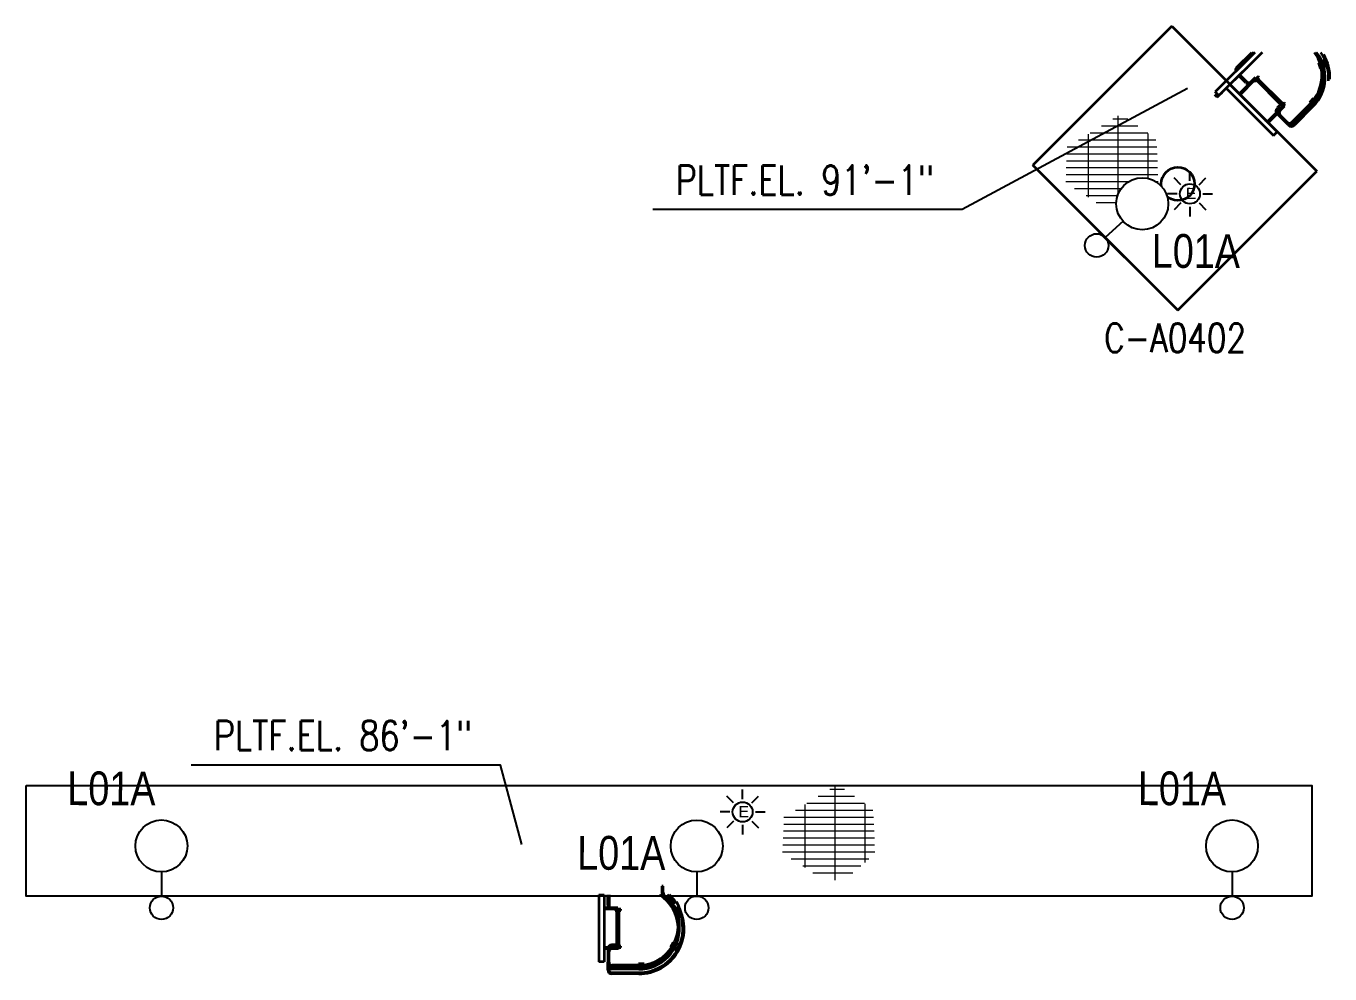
# Model space of a CAD drawing. Header units: inches. Extents: x 3135 to 9031, y -914 to 4011.
# Drawn here: x 3788 to 4373, y 1501 to 1926 of the extents above; entities that cross this region are included whole.
import ezdxf
from ezdxf.enums import TextEntityAlignment as Align

# ---------------------------------------------------------------- set-up
doc = ezdxf.new("R2010")
doc.units = ezdxf.units.IN
doc.header["$MEASUREMENT"] = 0
doc.linetypes.add('DASHDOT2', pattern=[12.700025, 6.350013, -3.175006, 0, -3.175006])
for name, color, linetype in [('Default', 7, 'Continuous'), ('E-LIGHTING', 41, 'Continuous'), ('TF_P_Equipment', 7, 'Continuous'), ('TF_P_Ladder', 7, 'Continuous'), ('TF_P_Plaform', 7, 'Continuous'), ('TF_P_Steel', 7, 'Continuous'), ('TF_S_GRATING', 7, 'Continuous')]:
    doc.layers.add(name, color=color, linetype=linetype)
doc.styles.add('Arial', font='arial.ttf')
doc.styles.add('ROMANS', font='romans.shx')

# ---------------------------------------------------------------- blocks, each defined once
blk = doc.blocks.new('*U34')
at = {"color": 3}
for points in [[(-10.31, -41.85), (-14.65, -41.85)], [(-8.62, -45.93), (-11.69, -48.99)], [(-0.47, -45.93), (2.59, -48.99)], [(1.21, -41.85), (5.55, -41.85)], [(-4.55, -47.61), (-4.55, -51.95)]]:
    blk.add_lwpolyline(points, dxfattribs=at)
at = {"color": 4, "linetype": 'ByBlock', "lineweight": -2}
blk.add_circle((-27.71, -0.02), 5.26, dxfattribs=at)
at = {"color": 3}
blk.add_circle((-4.55, -41.85), 4.47, dxfattribs=at)
at = {"color": 4, "insert": (-1.85, -40.02), "char_height": 5.03, "attachment_point": 1, "rotation": 269.77523, "style": 'Arial'}
blk.add_mtext_dynamic_manual_height_columns('E', width=62.9163, gutter_width=0.0684, heights=[0], dxfattribs=at)
at = {"color": 8}
blk.add_wipeout([(-1.14, -29.06), (-0.62, -28.55), (-0.12, -28.01), (0.33, -27.43), (0.75, -26.83), (1.13, -26.21), (1.47, -25.56), (1.77, -24.89), (2.03, -24.21), (2.24, -23.51), (2.41, -22.79), (2.54, -22.07), (2.61, -21.34), (2.65, -20.61), (2.63, -19.88), (2.57, -19.15), (2.47, -18.43), (2.32, -17.71), (2.12, -17), (1.88, -16.31), (1.6, -15.64), (1.28, -14.98), (0.91, -14.35), (0.51, -13.73), (0.07, -13.15), (-0.41, -12.6), (-0.92, -12.07), (-1.46, -11.58), (-2.03, -11.12), (-2.63, -10.7), (-3.26, -10.32), (-3.91, -9.98), (-4.58, -9.68), (-5.26, -9.43), (-5.96, -9.21), (-6.67, -9.04), (-7.39, -8.92), (-8.12, -8.84), (-8.85, -8.81), (-9.59, -8.82), (-10.32, -8.88), (-11.04, -8.99), (-11.76, -9.14), (-12.46, -9.33), (-13.15, -9.57), (-13.83, -9.85), (-14.49, -10.18), (-15.12, -10.54), (-15.73, -10.94), (-16.32, -11.39), (-16.87, -11.86), (-17.4, -12.37), (-17.89, -12.92), (-18.34, -13.49), (-18.76, -14.09), (-19.14, -14.71), (-19.48, -15.36), (-19.78, -16.03), (-20.04, -16.72), (-20.25, -17.42), (-20.42, -18.13), (-20.55, -18.85), (-20.63, -19.58), (-20.66, -20.31), (-20.64, -21.04), (-20.59, -21.77), (-20.48, -22.5), (-20.33, -23.21), (-20.13, -23.92), (-19.9, -24.61), (-19.61, -25.29), (-19.29, -25.94), (-18.93, -26.58), (-18.52, -27.19), (-18.08, -27.77), (-17.6, -28.33), (-17.09, -28.85), (-16.55, -29.34), (-15.98, -29.8), (-15.38, -30.22), (-14.75, -30.6), (-14.1, -30.94), (-13.44, -31.24), (-12.75, -31.5), (-12.05, -31.71), (-11.34, -31.88), (-10.62, -32), (-9.89, -32.08), (-9.16, -32.11), (-8.43, -32.1), (-7.7, -32.04), (-6.97, -31.94), (-6.25, -31.79), (-5.55, -31.59), (-4.86, -31.35), (-4.18, -31.07), (-3.52, -30.75), (-2.89, -30.38), (-2.28, -29.98), (-1.69, -29.54)], dxfattribs=at)
at = {"color": 4, "linetype": 'ByBlock', "lineweight": -2}
blk.add_line((-16.87, -11.86), (-24.16, -3.9), dxfattribs=at)
at = {"color": 3}
for points in [[(-8.62, -37.78), (-11.69, -34.71)], [(-4.55, -36.09), (-4.55, -31.75)], [(-0.47, -37.78), (2.59, -34.71)]]:
    blk.add_lwpolyline(points, dxfattribs=at)
at = {"color": 4, "linetype": 'ByBlock', "lineweight": -2}
blk.add_circle((-9.01, -20.46), 11.65, dxfattribs=at)
at = {"color": 4, "insert": (-22.54, -24.77), "char_height": 15.1528, "attachment_point": 1, "rotation": 269.77523, "style": 'Arial'}
blk.add_mtext_dynamic_manual_height_columns('{\\W0.8;L01A}', width=189.5784, gutter_width=0.206, heights=[0], dxfattribs=at)
blk = doc.blocks.new('TF_P_ELP_GRATING', base_point=(2.1455, 13.2304))
at = {"layer": 'TF_S_GRATING', "color": 8, "linetype": 'Continuous', "lineweight": 18}
for p, q in [((2.19, 13.5229), (2.19, 12.8661)), ((1.98, 13.4353), (1.98, 12.994)), ((2.3132, 13.4742), (2.0338, 13.4742)), ((2.4264, 13.3767), (1.8824, 13.3767)), ((2.3698, 13.4254), (1.9637, 13.4254)), ((2.4, 13.3994), (2.4, 12.9898)), ((2.4686, 13.3279), (1.8216, 13.3279)), ((2.4669, 13.2792), (1.8237, 13.2792)), ((2.4652, 13.2304), (1.8258, 13.2304)), ((2.4635, 13.1817), (1.8278, 13.1817)), ((2.4618, 13.1329), (1.8299, 13.1329)), ((2.46, 13.0842), (1.832, 13.0842)), ((2.4533, 13.0354), (1.912, 13.0354)), ((2.3956, 12.9867), (1.9921, 12.9867)), ((2.3259, 12.9379), (2.0721, 12.9379)), ((2.2561, 12.8892), (2.1521, 12.8892))]:
    blk.add_line(p, q, dxfattribs=at)
blk = doc.blocks.new('*U43')
at = {"color": 4, "linetype": 'ByBlock', "lineweight": -2}
blk.add_circle((0, 0), 112, dxfattribs=at)
at = {"color": 4, "insert": (1309, 901), "char_height": 324, "attachment_point": 1, "rotation": 269.7413, "style": 'Arial'}
blk.add_mtext_dynamic_manual_height_columns('{\\W0.8;L01A}', width=4053.6, gutter_width=4.41, heights=[0], dxfattribs=at)
at = {"color": 8}
blk.add_wipeout([(842, 0), (841, 16), (840, 31), (837, 47), (834, 62), (829, 77), (824, 92), (818, 106), (811, 120), (803, 134), (794, 146), (784, 159), (774, 171), (763, 182), (751, 192), (739, 202), (726, 210), (713, 218), (699, 225), (684, 232), (670, 237), (654, 241), (639, 245), (624, 247), (608, 249), (593, 249), (577, 249), (561, 247), (546, 245), (531, 241), (515, 237), (501, 232), (486, 225), (472, 218), (459, 210), (446, 202), (434, 192), (422, 182), (411, 171), (401, 159), (391, 146), (382, 134), (374, 120), (367, 106), (361, 92), (356, 77), (351, 62), (348, 47), (345, 31), (344, 16), (343, 0), (344, -16), (345, -31), (348, -47), (351, -62), (356, -77), (361, -92), (367, -106), (374, -120), (382, -134), (391, -146), (401, -159), (411, -171), (422, -182), (434, -192), (446, -202), (459, -210), (472, -218), (486, -225), (501, -232), (515, -237), (531, -241), (546, -245), (561, -247), (577, -249), (593, -249), (608, -249), (624, -247), (639, -245), (654, -241), (670, -237), (684, -232), (699, -225), (713, -218), (726, -210), (739, -202), (751, -192), (763, -182), (774, -171), (784, -159), (794, -146), (803, -134), (811, -120), (818, -106), (824, -92), (829, -77), (834, -62), (837, -47), (840, -31), (841, -16)], dxfattribs=at)
at = {"color": 4, "linetype": 'ByBlock', "lineweight": -2}
blk.add_line((343, 0), (112, 0), dxfattribs=at)
blk.add_circle((593, 0), 249, dxfattribs=at)
blk = doc.blocks.new('*U45')
at = {"color": 3}
for points in [[(-70.72, 26.23), (-70.72, 30.57)], [(-74.79, 24.54), (-77.86, 27.6)], [(-66.64, 24.55), (-63.58, 27.62)], [(-76.47, 20.46), (-80.81, 20.45)], [(-64.95, 20.48), (-60.61, 20.49)], [(-74.78, 16.39), (-77.84, 13.32)], [(-70.7, 14.71), (-70.69, 10.37)]]:
    blk.add_lwpolyline(points, dxfattribs=at)
blk.add_circle((-70.71, 20.47), 4.47, dxfattribs=at)
at = {"color": 4, "linetype": 'ByBlock', "lineweight": -2}
blk.add_circle((-27.71, -0.02), 5.26, dxfattribs=at)
at = {"color": 4, "insert": (-73.41, 18.64), "char_height": 5.03, "attachment_point": 1, "rotation": 89.86226, "style": 'Arial'}
blk.add_mtext_dynamic_manual_height_columns('E', width=62.9163, gutter_width=0.0684, heights=[0], dxfattribs=at)
at = {"color": 8}
blk.add_wipeout([(-67.07, -0.1), (-67.05, -0.83), (-66.98, -1.56), (-66.86, -2.28), (-66.7, -3), (-66.5, -3.7), (-66.25, -4.39), (-65.95, -5.06), (-65.62, -5.71), (-65.25, -6.34), (-64.83, -6.94), (-64.38, -7.52), (-63.9, -8.07), (-63.38, -8.59), (-62.83, -9.07), (-62.25, -9.52), (-61.64, -9.93), (-61.01, -10.3), (-60.36, -10.63), (-59.69, -10.92), (-59, -11.17), (-58.29, -11.37), (-57.58, -11.53), (-56.86, -11.64), (-56.13, -11.71), (-55.4, -11.73), (-54.66, -11.7), (-53.93, -11.63), (-53.21, -11.52), (-52.5, -11.36), (-51.8, -11.15), (-51.11, -10.9), (-50.44, -10.61), (-49.78, -10.28), (-49.15, -9.9), (-48.55, -9.49), (-47.97, -9.04), (-47.42, -8.55), (-46.91, -8.03), (-46.42, -7.48), (-45.98, -6.9), (-45.57, -6.3), (-45.2, -5.67), (-44.86, -5.01), (-44.58, -4.34), (-44.33, -3.65), (-44.13, -2.95), (-43.97, -2.23), (-43.86, -1.51), (-43.79, -0.78), (-43.77, -0.05), (-43.79, 0.68), (-43.86, 1.41), (-43.98, 2.13), (-44.14, 2.85), (-44.34, 3.55), (-44.59, 4.24), (-44.89, 4.91), (-45.22, 5.56), (-45.59, 6.19), (-46.01, 6.79), (-46.46, 7.37), (-46.94, 7.92), (-47.46, 8.44), (-48.01, 8.92), (-48.59, 9.37), (-49.2, 9.78), (-49.83, 10.15), (-50.48, 10.48), (-51.15, 10.77), (-51.84, 11.02), (-52.55, 11.22), (-53.26, 11.38), (-53.98, 11.49), (-54.71, 11.56), (-55.44, 11.58), (-56.18, 11.55), (-56.9, 11.48), (-57.63, 11.37), (-58.34, 11.21), (-59.04, 11), (-59.73, 10.75), (-60.4, 10.46), (-61.06, 10.13), (-61.69, 9.75), (-62.29, 9.34), (-62.87, 8.89), (-63.42, 8.4), (-63.93, 7.88), (-64.41, 7.33), (-64.86, 6.76), (-65.27, 6.15), (-65.64, 5.52), (-65.97, 4.86), (-66.26, 4.19), (-66.51, 3.5), (-66.71, 2.8), (-66.87, 2.08), (-66.98, 1.36), (-67.05, 0.63)], dxfattribs=at)
at = {"color": 4, "linetype": 'ByBlock', "lineweight": -2}
blk.add_line((-43.77, -0.05), (-32.97, -0.03), dxfattribs=at)
at = {"color": 3}
blk.add_lwpolyline([(-66.63, 16.4), (-63.56, 13.34)], dxfattribs=at)
at = {"color": 4, "linetype": 'ByBlock', "lineweight": -2}
blk.add_circle((-55.42, -0.07), 11.65, dxfattribs=at)
at = {"color": 4, "insert": (-59.9, -53.64), "char_height": 15.1528, "attachment_point": 1, "rotation": 89.86226, "style": 'Arial'}
blk.add_mtext_dynamic_manual_height_columns('{\\W0.8;L01A}', width=189.5784, gutter_width=0.206, heights=[0], dxfattribs=at)

msp = doc.modelspace()

# ---------------------------------------------------------------- linework, layer by layer
at = {"color": 8}
msp.add_lwpolyline([(3788.01, 1585.2), (4364.52, 1585.2), (4364.52, 1535.58), (3788.01, 1535.58)], close=True, dxfattribs=at)
at = {"layer": 'TF_P_Equipment', "color": 8, "linetype": 'Continuous', "lineweight": 35}
for p, q in [((4254.43, 1848.23), (4254.43, 1848.32)), ((4254.43, 1848.23), (4254.43, 1848.32)), ((4255.05, 1847.69), (4255.05, 1847.6)), ((4255.05, 1847.69), (4255.05, 1847.6))]:
    msp.add_line(p, q, dxfattribs=at)
msp.add_circle((4304.43, 1854.9), 7.48, dxfattribs=at)
at = {"layer": 'TF_P_Ladder', "color": 8, "linetype": 'Continuous', "lineweight": 35}
for p, q in [((4330.76, 1907.12), (4337.54, 1913.9)), ((4338.39, 1913.9), (4331.19, 1906.7)), ((4337.51, 1913.9), (4337.56, 1913.85)), ((4337.56, 1913.85), (4337.6, 1913.9)), ((4367.53, 1909.15), (4367.54, 1909.15)), ((4367.54, 1909.15), (4367.53, 1909.15)), ((4367.53, 1909.15), (4367.81, 1908.11)), ((4367.54, 1909.15), (4367.98, 1909.37)), ((4368.12, 1909.3), (4367.54, 1909.15)), ((4367.54, 1909.15), (4368.18, 1906.73)), ((4368.01, 1909.28), (4367.86, 1909.23)), ((4368.76, 1906.89), (4368.12, 1909.3)), ((4368.18, 1906.73), (4368.76, 1906.89)), ((4368.19, 1906.73), (4368.44, 1906.8)), ((4368.19, 1906.73), (4368.19, 1906.73)), ((4369.01, 1909.87), (4369.62, 1910.17)), ((4369.06, 1909.77), (4370.2, 1910.33)), ((4369.28, 1907.14), (4369.31, 1907.16)), ((4370.2, 1910.33), (4369.62, 1910.17)), ((4369.86, 1907.43), (4370.85, 1907.91)), ((4370.85, 1907.91), (4370.2, 1910.33)), ((4334.94, 1900.26), (4331.75, 1903.44)), ((4339.11, 1902.6), (4331.86, 1895.35)), ((4332.18, 1903.87), (4335.36, 1900.69)), ((4338.65, 1901.29), (4332.29, 1894.92)), ((4340.42, 1903.05), (4338.65, 1901.29)), ((4338.65, 1901.29), (4339.07, 1900.86)), ((4339.05, 1901.97), (4339.14, 1902.06)), ((4339.07, 1900.86), (4340.84, 1902.63)), ((4339.11, 1902.6), (4339.39, 1902.31)), ((4339.14, 1902.06), (4339.75, 1902.67)), ((4350.49, 1890.5), (4339.6, 1901.39)), ((4339.89, 1902.52), (4339.75, 1902.67)), ((4351.62, 1890.79), (4340.31, 1902.1)), ((4340.84, 1902.63), (4340.42, 1903.05)), ((4350.85, 1890.86), (4348.94, 1888.95)), ((4350.81, 1889.12), (4349.01, 1887.33)), ((4352.12, 1889.58), (4349.29, 1886.76)), ((4349.36, 1888.52), (4350.39, 1889.55)), ((4352.15, 1891.32), (4350.39, 1889.55)), ((4350.39, 1889.55), (4350.81, 1889.12)), ((4350.81, 1889.12), (4352.58, 1890.89)), ((4351.27, 1890.43), (4350.85, 1890.86)), ((4351.49, 1889.52), (4351.59, 1889.62)), ((4351.59, 1889.62), (4352.19, 1890.22)), ((4351.84, 1889.87), (4352.12, 1889.58)), ((4352.19, 1890.22), (4352.05, 1890.36)), ((4352.58, 1890.89), (4352.15, 1891.32)), ((4363.86, 1891), (4355.37, 1882.51)), ((4355.8, 1882.09), (4364.28, 1890.57)), ((4356.22, 1881.66), (4364.71, 1890.15)), ((4365.13, 1889.73), (4356.65, 1881.24)), ((4365.13, 1893.18), (4363.36, 1891.41)), ((4363.36, 1891.41), (4363.78, 1890.98)), ((4363.78, 1890.98), (4365.55, 1892.75)), ((4365.55, 1892.75), (4365.13, 1893.18)), ((4348.54, 1886.85), (4344.45, 1882.76)), ((4348.87, 1886.33), (4344.87, 1882.34)), ((4348.94, 1886.26), (4353.11, 1882.09)), ((4353.53, 1882.51), (4349.36, 1886.69)), ((4353.96, 1881.24), (4353.11, 1882.09)), ((4073.12, 1540.06), (4073.12, 1537.11)), ((4073.72, 1540.06), (4073.12, 1540.06)), ((4073.72, 1537.11), (4073.72, 1540.06)), ((4048.78, 1531.57), (4048.78, 1536.07)), ((4049.38, 1536.07), (4049.38, 1531.57)), ((4077.39, 1532.2), (4076.87, 1531.9)), ((4076.87, 1531.9), (4078.12, 1529.74)), ((4077.38, 1532.2), (4077.26, 1532.13)), ((4077.38, 1532.2), (4077.48, 1532.23)), ((4077.38, 1532.2), (4077.38, 1532.2)), ((4078.64, 1530.04), (4077.39, 1532.2)), ((4077.93, 1532.39), (4079.58, 1532.95)), ((4080.84, 1530.79), (4079.58, 1532.95)), ((4053.38, 1530.27), (4047.13, 1530.27)), ((4052.13, 1529.67), (4047.13, 1529.67)), ((4052.13, 1529.67), (4052.13, 1529.07)), ((4054.63, 1529.67), (4052.13, 1529.67)), ((4052.13, 1529.07), (4054.63, 1529.07)), ((4052.88, 1513.67), (4052.88, 1529.07)), ((4052.89, 1529.87), (4053.03, 1529.87)), ((4053.03, 1529.87), (4053.88, 1529.87)), ((4053.38, 1530.27), (4053.38, 1529.87)), ((4053.88, 1529.67), (4053.88, 1529.87)), ((4053.88, 1513.07), (4053.88, 1529.07)), ((4054.63, 1529.07), (4054.63, 1529.67)), ((4078.12, 1529.74), (4078.64, 1530.04)), ((4078.64, 1530.04), (4078.14, 1530.89)), ((4078.64, 1530.04), (4078.69, 1530.06)), ((4078.64, 1530.04), (4078.64, 1530.04)), ((4078.69, 1529.93), (4078.74, 1529.95)), ((4079.17, 1530.22), (4080.84, 1530.79)), ((4079.22, 1530.11), (4080.2, 1530.45)), ((4080.67, 1530.69), (4080.84, 1530.79)), ((4078.12, 1514.8), (4076.87, 1512.64)), ((4077.39, 1512.34), (4078.64, 1514.5)), ((4078.11, 1514.8), (4077.58, 1513.87)), ((4078.11, 1514.8), (4078.12, 1514.8)), ((4078.12, 1514.8), (4078.11, 1514.8)), ((4078.64, 1514.5), (4078.12, 1514.8)), ((4078.12, 1514.8), (4078.59, 1514.64)), ((4078.54, 1514.56), (4078.41, 1514.63)), ((4079.63, 1514.16), (4080.83, 1513.75)), ((4079.67, 1514.27), (4080.31, 1514.05)), ((4048.92, 1512.47), (4047.13, 1512.47)), ((4048.79, 1511.87), (4047.13, 1511.87)), ((4048.78, 1511.77), (4048.78, 1505.87)), ((4049.38, 1505.87), (4049.38, 1511.77)), ((4053.38, 1511.87), (4049.39, 1511.87)), ((4052.13, 1512.47), (4049.59, 1512.47)), ((4053.38, 1513.67), (4050.68, 1513.67)), ((4050.68, 1513.07), (4052.13, 1513.07)), ((4054.63, 1513.07), (4052.13, 1513.07)), ((4052.13, 1513.07), (4052.13, 1512.47)), ((4052.13, 1512.47), (4054.63, 1512.47)), ((4052.89, 1512.27), (4053.03, 1512.27)), ((4053.03, 1512.27), (4053.88, 1512.27)), ((4053.38, 1513.07), (4053.38, 1513.67)), ((4053.38, 1512.27), (4053.38, 1511.87)), ((4053.88, 1512.27), (4053.88, 1512.47)), ((4054.63, 1512.47), (4054.63, 1513.07)), ((4076.87, 1512.64), (4077.1, 1512.51)), ((4076.87, 1512.64), (4077.39, 1512.34)), ((4076.87, 1512.64), (4076.87, 1512.64)), ((4077.93, 1512.15), (4077.97, 1512.14)), ((4078.54, 1511.94), (4079.59, 1511.59)), ((4079.59, 1511.59), (4080.83, 1513.75)), ((4080.83, 1513.75), (4080.31, 1514.05)), ((4048.78, 1504.67), (4048.78, 1505.87)), ((4048.78, 1502.57), (4048.78, 1504.67)), ((4049.38, 1503.28), (4049.38, 1502.57)), ((4062.68, 1504.57), (4050.68, 1504.57)), ((4050.68, 1503.97), (4062.68, 1503.97)), ((4050.68, 1503.37), (4062.68, 1503.37)), ((4062.68, 1502.77), (4050.68, 1502.77)), ((4062.39, 1503.97), (4062.33, 1503.67)), ((4062.33, 1503.67), (4062.33, 1503.37)), ((4062.5, 1503.97), (4062.39, 1503.37)), ((4062.62, 1505.21), (4062.5, 1504.57)), ((4062.62, 1504.61), (4062.61, 1504.57)), ((4062.62, 1505.21), (4062.62, 1504.61)), ((4065.12, 1505.21), (4062.62, 1505.21)), ((4063.07, 1505.21), (4062.62, 1505.21)), ((4062.62, 1505.21), (4062.62, 1505.21)), ((4062.62, 1504.61), (4065.12, 1504.61)), ((4065.03, 1504.12), (4064.92, 1503.51)), ((4065.12, 1504.61), (4065.12, 1505.21)), ((4050.68, 1501.27), (4062.68, 1501.27)), ((4062.68, 1500.67), (4050.68, 1500.67))]:
    msp.add_line(p, q, dxfattribs=at)
for centre, radius, start, end in [((4351.08, 1903.51), 17.89, 315.60236, 35.47478), ((4351.34, 1903.51), 18.3, 315, 34.56303), ((4352.19, 1902.67), 18.3, 315, 37.85608), ((4352.19, 1902.67), 19.8, 355.7495, 34.55445), ((4352.19, 1902.67), 20.4, 357.66835, 30.10739), ((4332.11, 1905.78), 1.9, 135, 195.34636), ((4332.11, 1905.78), 1.3, 135, 178.68861), ((4352.19, 1902.67), 17.7, 315, 16.66824), ((4336.28, 1901.61), 1.9, 225, 268.17355), ((4336.28, 1901.61), 1.3, 225, 315), ((4350.28, 1887.6), 1.9, 135, 225), ((4350.28, 1887.6), 1.3, 135, 225), ((4351.13, 1886.76), 1.3, 135, 225), ((4354.45, 1883.43), 1.3, 225, 315), ((4354.45, 1883.43), 1.9, 225, 315), ((4355.3, 1882.58), 1.9, 225, 315), ((4355.3, 1882.58), 1.3, 233.84988, 315), ((4062.68, 1522.27), 18.3, 270, 45), ((4062.49, 1522.46), 17.89, 270.60236, 42.78875), ((4062.68, 1521.07), 17.7, 2.2002, 57.93643), ((4075.62, 1537.11), 2.5, 180, 270), ((4062.68, 1521.07), 18.3, 53.934, 55.05218), ((4075.62, 1537.11), 1.9, 180, 270), ((4062.68, 1521.07), 18.3, 37.18622, 48.27741), ((4062.68, 1521.07), 19.8, 35.83645, 49.2511), ((4062.68, 1521.07), 20.4, 35.32181, 47.33222), ((4050.68, 1531.57), 1.9, 180, 223.17355), ((4050.68, 1531.57), 1.3, 180, 270), ((4062.68, 1521.07), 20.4, 270, 28.21144), ((4062.68, 1521.07), 19.8, 270, 28.19549), ((4062.68, 1521.07), 18.3, 26.88471, 29.34008), ((4062.68, 1521.07), 18.3, 270, 1.87889), ((4050.68, 1511.77), 1.9, 90, 180), ((4050.68, 1511.77), 1.3, 90, 180), ((4050.68, 1510.57), 1.3, 90, 180), ((4062.68, 1521.07), 17.7, 270, 331.66824), ((4050.68, 1505.87), 1.9, 180, 270), ((4050.68, 1504.67), 1.9, 180, 270), ((4050.68, 1502.57), 1.9, 180, 270), ((4050.68, 1505.87), 1.3, 180, 270), ((4050.68, 1502.57), 1.3, 180, 270), ((4050.68, 1504.67), 1.3, 188.84988, 270)]:
    msp.add_arc(centre, radius, start, end, dxfattribs=at)
at = {"layer": 'TF_P_Plaform', "color": 8, "linetype": 'Continuous', "lineweight": 35}
for p, q in [((4301.66, 1925.69), (4239.36, 1863.39)), ((4325.64, 1897.33), (4342.21, 1913.9)), ((4332.18, 1903.87), (4340.55, 1912.24)), ((4327.76, 1899.45), (4331.75, 1903.44)), ((4322.11, 1893.8), (4321, 1894.91)), ((4325.64, 1897.33), (4326.11, 1897.79)), ((4326.11, 1897.79), (4327.76, 1899.45)), ((4368.82, 1898.08), (4369.44, 1898.7)), ((4347.32, 1876.58), (4348.97, 1878.24)), ((4304.43, 1798.32), (4239.36, 1863.39)), ((4239.36, 1863.39), (4304.43, 1798.32)), ((4304.43, 1798.32), (4366.67, 1860.56)), ((4304.43, 1798.32), (4366.67, 1860.56)), ((4321, 1814.89), (4344.44, 1838.33)), ((4292.43, 1810.2), (4269.35, 1833.28)), ((4340.31, 1834.2), (4321, 1814.89))]:
    msp.add_line(p, q, dxfattribs=at)
at = {"layer": 'TF_P_Plaform', "color": 8, "linetype": 'DASHDOT2', "lineweight": 35}
for p, q in [((4331.75, 1903.44), (4332.18, 1903.87)), ((4322.11, 1893.8), (4321, 1894.91)), ((4322.11, 1893.8), (4325.64, 1897.33)), ((4367.74, 1897), (4368.82, 1898.08)), ((4369.44, 1898.7), (4370.21, 1899.47)), ((4352.97, 1882.23), (4353.39, 1882.65))]:
    msp.add_line(p, q, dxfattribs=at)
at = {"layer": 'TF_P_Steel', "color": 8, "linetype": 'Continuous', "lineweight": 35}
for p, q in [((4242.19, 1866.22), (4301.66, 1925.69)), ((4301.66, 1925.69), (4366.67, 1860.56)), ((4338.9, 1913.9), (4321.15, 1896.15)), ((4342.21, 1913.9), (4322.8, 1894.49)), ((4342.21, 1913.9), (4332.18, 1903.87)), ((4331.75, 1903.44), (4327.76, 1899.45)), ((4322.8, 1894.49), (4321.15, 1896.15)), ((4326.11, 1897.79), (4325.64, 1897.33)), ((4326.11, 1897.79), (4327.76, 1899.45)), ((4326.11, 1897.79), (4347.32, 1876.58)), ((4327.76, 1899.45), (4348.97, 1878.24)), ((4327.77, 1899.46), (4331.87, 1895.35)), ((4332.29, 1894.93), (4344.46, 1882.77)), ((4368.82, 1898.08), (4369.44, 1898.7)), ((4348.97, 1878.24), (4347.32, 1876.58)), ((4301.59, 1801.15), (4242.19, 1860.55)), ((4249.31, 1853.44), (4249.31, 1853.35)), ((4307.26, 1801.15), (4361.7, 1855.59)), ((4254.31, 1848.35), (4254.31, 1848.44)), ((4269.37, 1833.29), (4292.43, 1810.23)), ((4044.79, 1536.07), (4047.13, 1536.07)), ((4044.79, 1536.07), (4044.79, 1506.07)), ((4047.13, 1536.07), (4047.13, 1506.07)), ((4047.13, 1506.07), (4044.79, 1506.07))]:
    msp.add_line(p, q, dxfattribs=at)
at = {"layer": 'TF_P_Steel', "color": 8, "linetype": 'DASHDOT2', "lineweight": 35}
for p, q in [((4342.21, 1913.9), (4322.8, 1894.49)), ((4342.21, 1913.9), (4332.18, 1903.87)), ((4331.75, 1903.44), (4327.76, 1899.45)), ((4326.11, 1897.79), (4325.64, 1897.33)), ((4327.76, 1899.45), (4348.97, 1878.24)), ((4368.82, 1898.08), (4369.44, 1898.7)), ((4249.31, 1853.35), (4249.31, 1853.44))]:
    msp.add_line(p, q, dxfattribs=at)

# ---------------------------------------------------------------- block references
at = {"layer": 'Default', "color": 8, "linetype": 'Continuous', "lineweight": 35, "xscale": -64, "yscale": 64, "zscale": 64, "rotation": 180}
for p in [(4274.87, 1862.06), (4147.88, 1561.5)]:
    msp.add_blockref('TF_P_ELP_GRATING', p, dxfattribs=at)

# ---------------------------------------------------------------- texts
at = {"layer": 'Default', "color": 8, "style": 'ROMANS', "width": 0.8}
for s, height, p in [('PLTF.EL. 91\'-1"', 13.2, (4137.18, 1856.64)), ('C-A0402', 12.8, (4303.18, 1785.86)), ('PLTF.EL. 86\'-1"', 13.2, (3930.13, 1607.55))]:
    msp.add_text(s, height=height, dxfattribs=at).set_placement(p, align=Align.MIDDLE_CENTER)

# ---------------------------------------------------------------- next in the draw order: block references
at = {"layer": 'E-LIGHTING', "color": 3}
for name, p, rotation in [('*U34', (4267.99, 1855.01), 90.00000000000001), ('*U45', (4088.69, 1502.61), 269.9129640520016)]:
    msp.add_blockref(name, p, dxfattribs=dict(at, rotation=rotation))
at = {"layer": 'E-LIGHTING', "xscale": 0.04676794374954184, "yscale": 0.04676794374954184, "zscale": 0.04676794374954184, "rotation": 90.03390637095421}
for p in [(3848.71, 1530.32), (4328.71, 1530.32)]:
    msp.add_blockref('*U43', p, dxfattribs=at)

# ---------------------------------------------------------------- next in the draw order: linework, layer by layer
at = {"color": 8}
for points in [[(4308.8, 1897.74), (4207.69, 1843.42), (4069.04, 1843.42)], [(4010.35, 1558.64), (4000.65, 1594.33), (3862, 1594.33)]]:
    msp.add_lwpolyline(points, dxfattribs=at)

doc.saveas('drawing.dxf')
